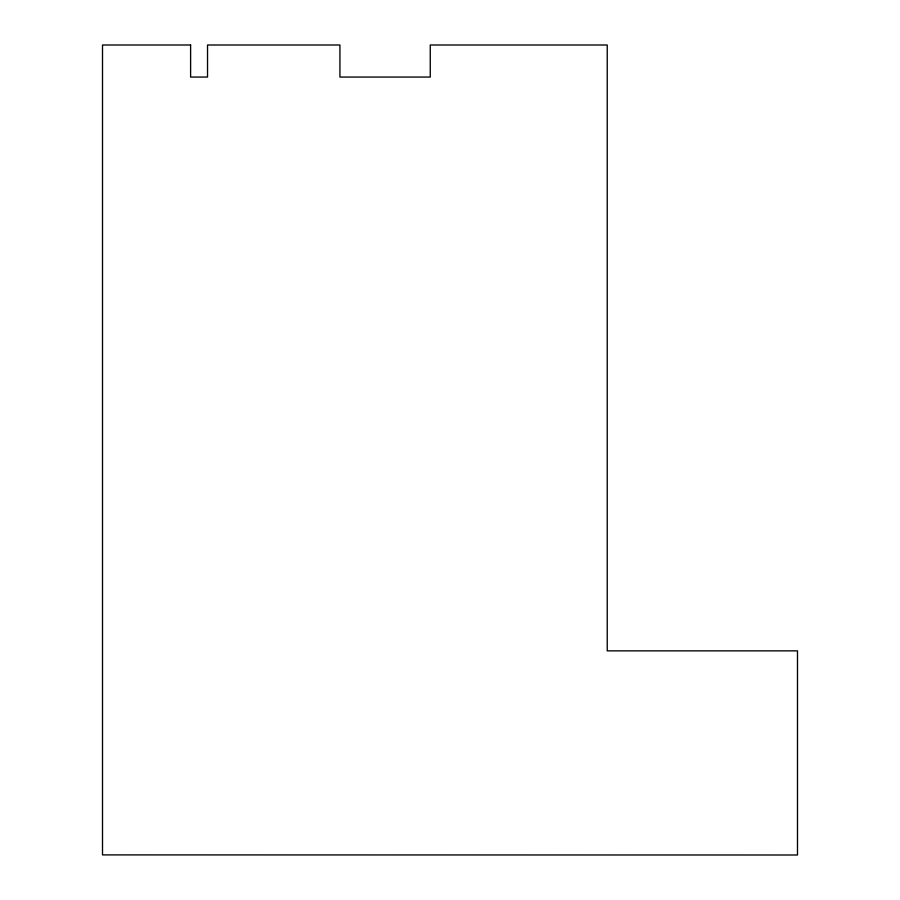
<?xml version="1.0" encoding="UTF-8"?>
<svg xmlns="http://www.w3.org/2000/svg" width="900" height="900" viewBox="0 0 900 900"><rect width="100%" height="100%" fill="white"/><g stroke="black" fill="none" stroke-linecap="round" stroke-linejoin="round"><path stroke-width="1.35" d="M190.609 45L102.51 45L102.51 854.899L797.49 855L797.49 650.857L607.23 650.857L607.23 45L430.256 45L430.256 77.062L339.93 77.062L339.93 45L207.529 45L207.529 77.062L190.609 77.062L190.609 45"/></g></svg>
